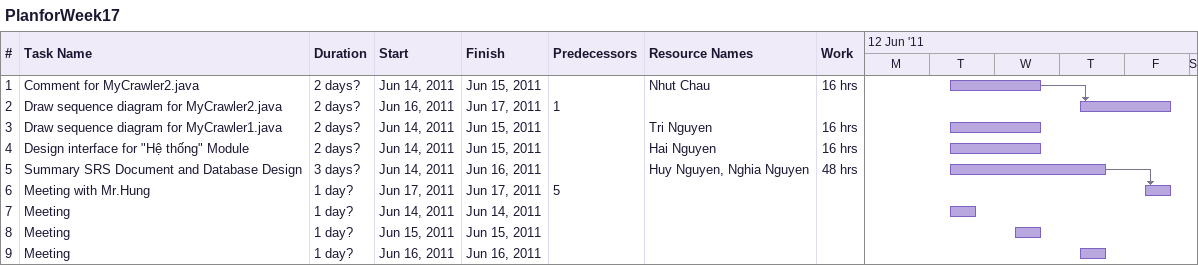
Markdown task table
PlanforWeek17

| ID | Task | Duration | Start | Finish | Predecessors | Resources | Work (h) |
|---|---|---|---|---|---|---|---|
| 1 | Comment for MyCrawler2.java | 2d? | 2011-06-14 | 2011-06-15 |  | Nhut Chau | 16 |
| 2 | Draw sequence diagram for MyCrawler2.java | 2d? | 2011-06-16 | 2011-06-17 | 1 |  |  |
| 3 | Draw sequence diagram for MyCrawler1.java | 2d? | 2011-06-14 | 2011-06-15 |  | Tri Nguyen | 16 |
| 4 | Design interface for "Hệ thống" Module | 2d? | 2011-06-14 | 2011-06-15 |  | Hai Nguyen | 16 |
| 5 | Summary SRS Document and Database Design | 3d? | 2011-06-14 | 2011-06-16 |  | Huy Nguyen, Nghia Nguyen | 48 |
| 6 | Meeting with Mr.Hung | 1d? | 2011-06-17 | 2011-06-17 | 5 |  |  |
| 7 | Meeting | 1d? | 2011-06-14 | 2011-06-14 |  |  |  |
| 8 | Meeting | 1d? | 2011-06-15 | 2011-06-15 |  |  |  |
| 9 | Meeting | 1d? | 2011-06-16 | 2011-06-16 |  |  |  |
